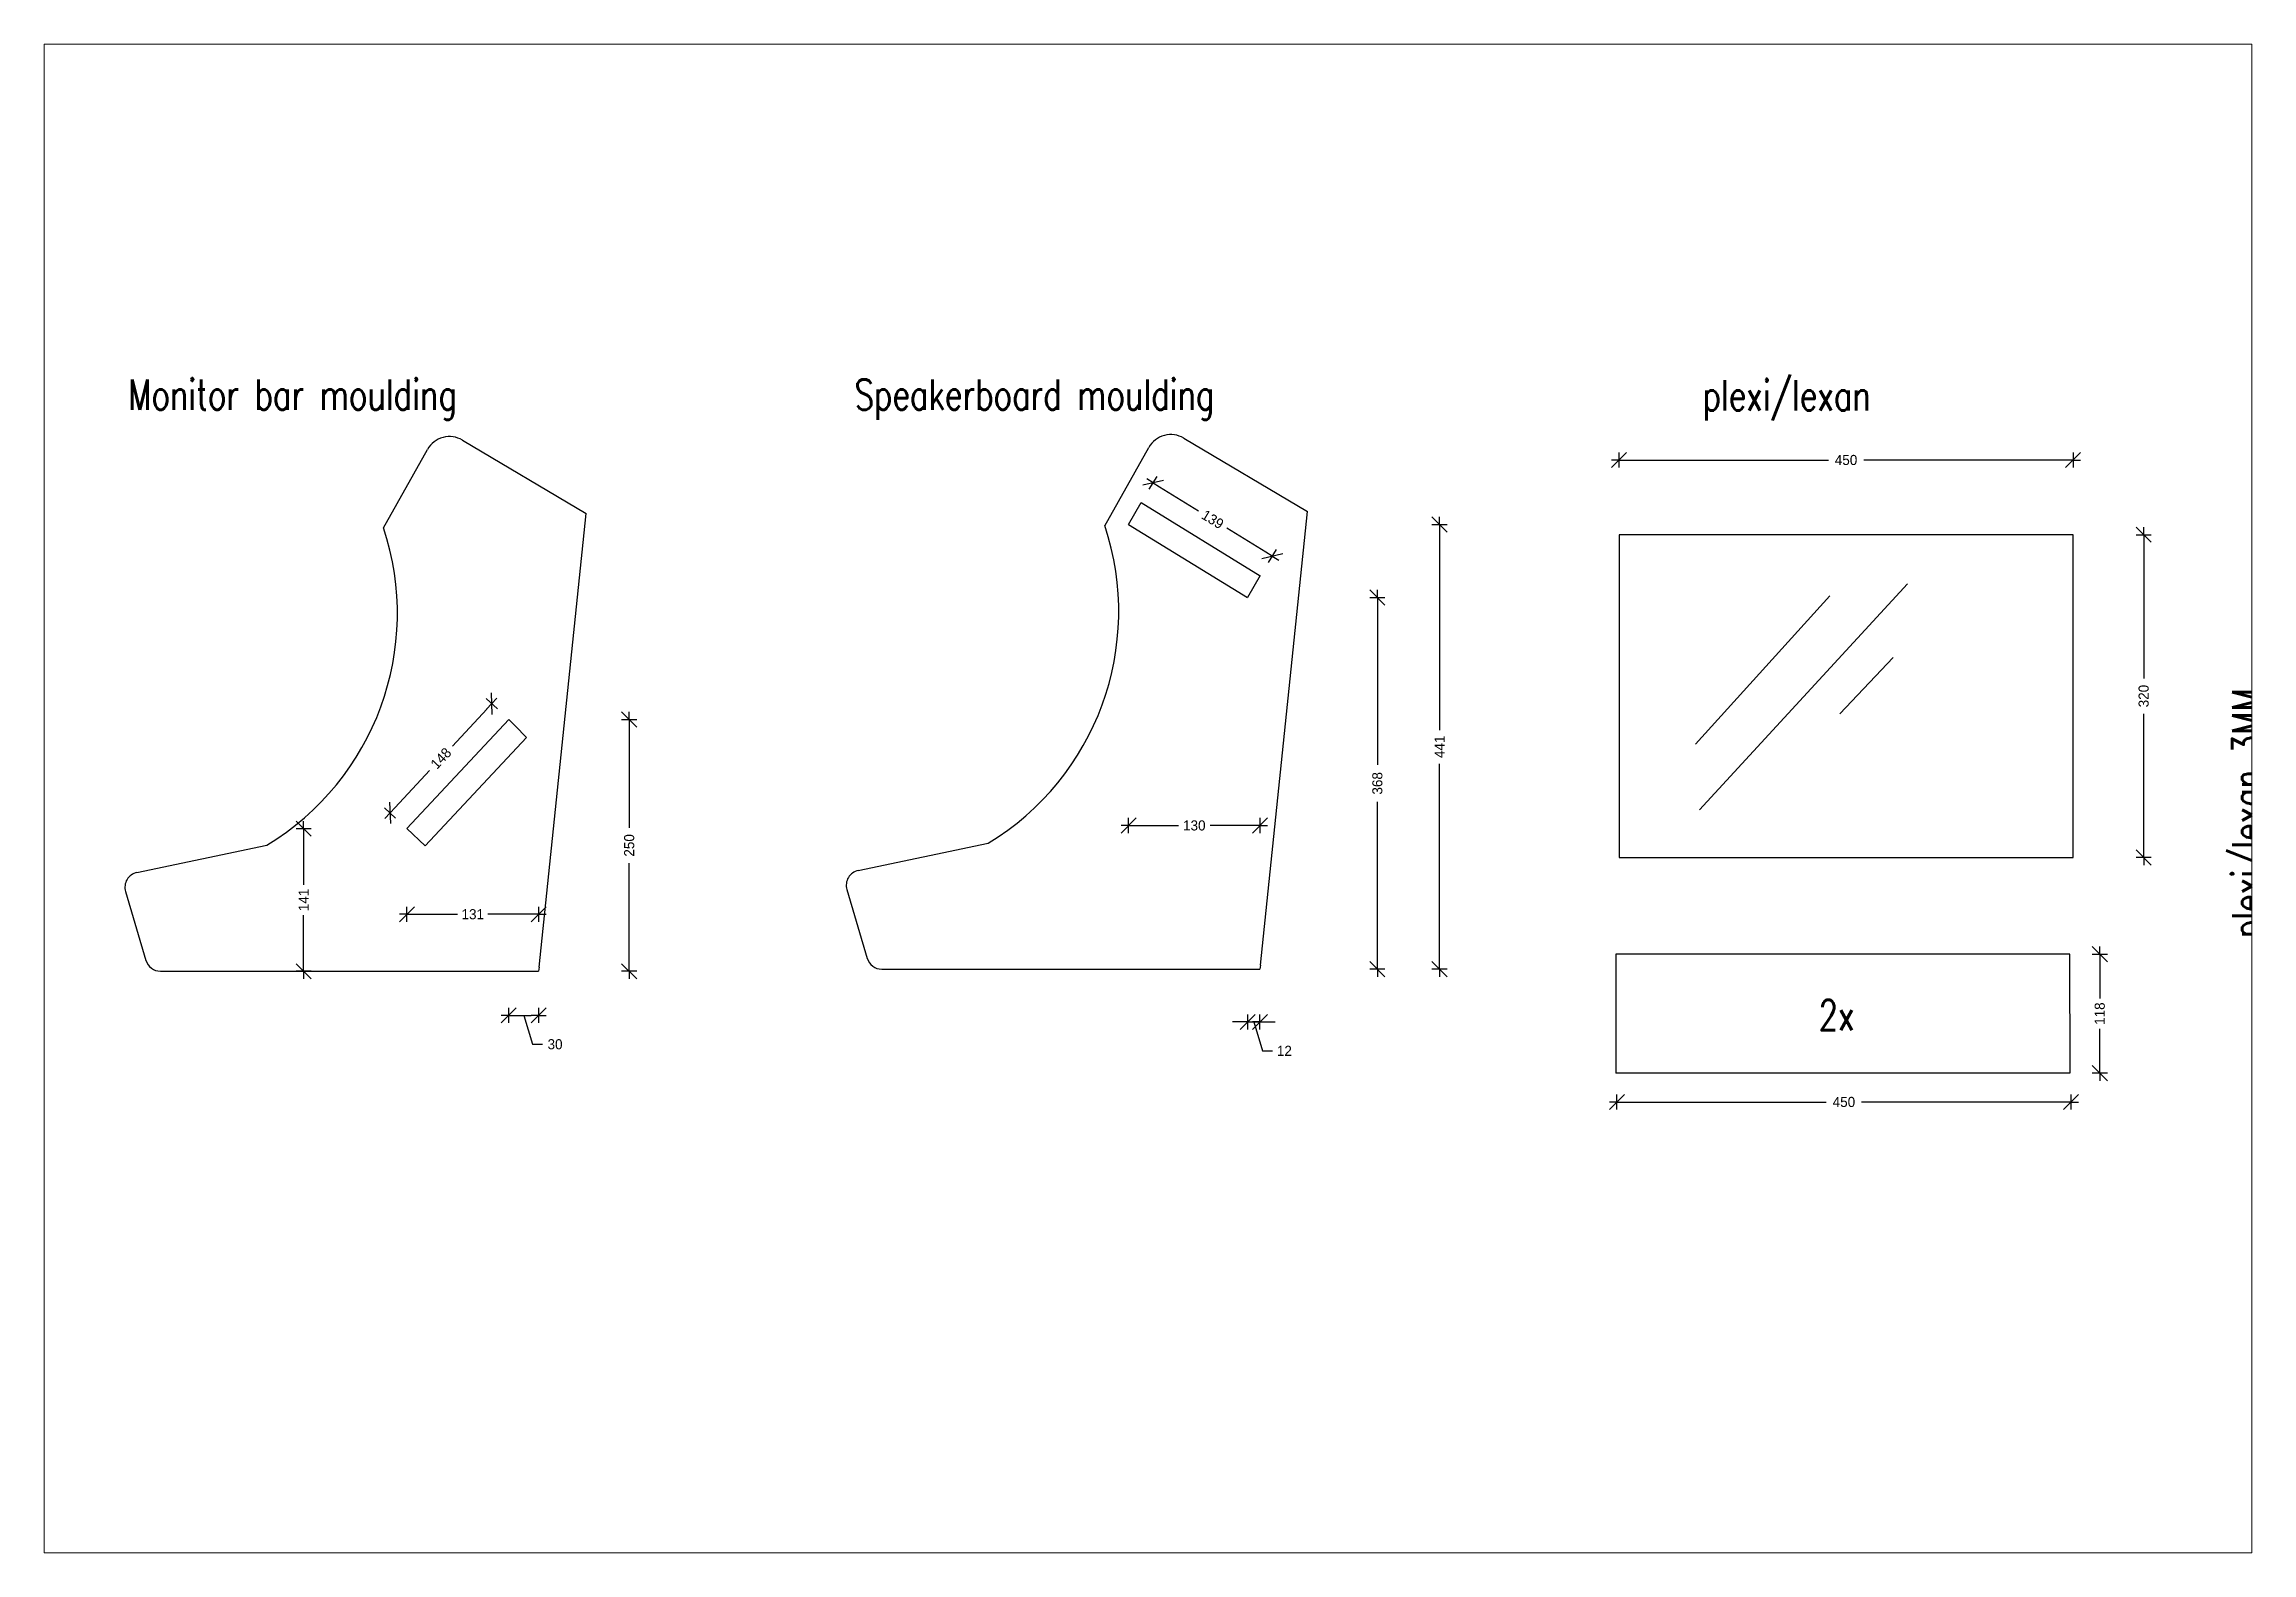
# Paper-space layout 'Layout 1 (2)' of a CAD drawing. Header units: millimetres. Extents: x 0 to 287, y 0 to 196.
# The model-space entities are those that its viewports show. They can reach past a viewport. Long polylines and large blocks are cut down to what shows.
import ezdxf

# ---------------------------------------------------------------- set-up
doc = ezdxf.new("R2010")
doc.units = ezdxf.units.MM
doc.header["$LTSCALE"] = 100
doc.layers.get('0').update_dxf_attribs({"lineweight": 25})
doc.layers.add('AOFFV--', color=30, linetype='Continuous', lineweight=50, plot=False)
doc.styles.add('Arch-Dim', font='romans.shx', dxfattribs={"width": 0.75})
doc.dimstyles.new('BYG', dxfattribs={"dimscale": 0, "dimtxt": 2, "dimasz": 1.5, "dimexe": 1.25, "dimexo": 0.625, "dimgap": 1, "dimtad": 0, "dimdec": 0, "dimzin": 0, "dimdsep": 46, "dimtxsty": 'Standard', "dimblk1": 'BTSKRAM', "dimblk2": 'BTSKRAM', "dimsah": 1, "dimcen": 1.5, "dimse1": 1, "dimse2": 1, "dimadec": 0, "dimazin": 0, "dimtfac": 1, "dimtdec": 0, "dimtofl": 0, "dimtmove": 1, "dimatfit": 3, "dimldrblk": 'BTSKRAM', "dimfxl": 1, "dimtolj": 1, "dimtzin": 0, "dimarcsym": 0})

# ---------------------------------------------------------------- blocks, each defined once
blk = doc.blocks.new('BTSKRAM')
for p, q in [((-1, -1), (1, 1)), ((0, 0), (-1, 0)), ((0, 1), (0, -1)), ((0, 0), (1, 0))]:
    blk.add_line(p, q)
blk = doc.blocks.new('*D49')
at = {"color": 0, "lineweight": -2, "transparency": 16777216}
for p, q in [((9630.1, 704.9), (9630.1, 605.1)), ((9630.1, 470.3), (9630.1, 570.1))]:
    blk.add_line(p, q, dxfattribs=at)
at = {"layer": 'Defpoints', "color": 0, "transparency": 16777216}
for p in [(9510.7, 712.4), (9540.3, 462.8), (9630.1, 462.8)]:
    blk.add_point(p, dxfattribs=at)
at = {"color": 0, "lineweight": -2, "transparency": 16777216, "xscale": 7.5, "yscale": 7.5, "zscale": 7.5}
for p, rotation in [((9630.1, 712.4), 90), ((9630.1, 462.8), 270)]:
    blk.add_blockref('BTSKRAM', p, dxfattribs=dict(at, rotation=rotation))
at = {"color": 0, "transparency": 16777216, "insert": (9630.1, 587.6), "char_height": 10, "attachment_point": 5, "rotation": 90}
blk.add_mtext('\\A1;250', dxfattribs=at)
blk = doc.blocks.new('*D50')
at = {"color": 0, "lineweight": -2, "transparency": 16777216}
for p, q in [((9518.2, 419.1), (9532.8, 419.1)), ((9525.5, 419.1), (9534.1, 390.4)), ((9534.1, 390.4), (9544.1, 390.4))]:
    blk.add_line(p, q, dxfattribs=at)
at = {"layer": 'Defpoints', "color": 0, "transparency": 16777216}
for p in [(9510.7, 712.4), (9540.3, 462.8), (9540.3, 419.1)]:
    blk.add_point(p, dxfattribs=at)
at = {"color": 0, "lineweight": -2, "transparency": 16777216, "xscale": 7.5, "yscale": 7.5, "zscale": 7.5, "rotation": 180}
blk.add_blockref('BTSKRAM', (9510.7, 419.1), dxfattribs=at)
at = {"color": 0, "lineweight": -2, "transparency": 16777216, "xscale": 7.5, "yscale": 7.5, "zscale": 7.5}
blk.add_blockref('BTSKRAM', (9540.3, 419.1), dxfattribs=at)
at = {"color": 0, "transparency": 16777216, "insert": (9556.6, 390.4), "char_height": 10, "attachment_point": 5}
blk.add_mtext('\\A1;30', dxfattribs=at)
blk = doc.blocks.new('*D51')
at = {"color": 0, "lineweight": -2, "transparency": 16777216}
for p, q in [((9307.4, 596.7), (9307.4, 548.5)), ((9307.4, 470.3), (9307.4, 518.5))]:
    blk.add_line(p, q, dxfattribs=at)
at = {"layer": 'Defpoints', "color": 0, "transparency": 16777216}
for p in [(9409.8, 604.2), (9307.4, 462.8), (9352.8, 462.8)]:
    blk.add_point(p, dxfattribs=at)
at = {"color": 0, "lineweight": -2, "transparency": 16777216, "xscale": 7.5, "yscale": 7.5, "zscale": 7.5}
for p, rotation in [((9307.4, 604.2), 90), ((9307.4, 462.8), 270)]:
    blk.add_blockref('BTSKRAM', p, dxfattribs=dict(at, rotation=rotation))
at = {"color": 0, "transparency": 16777216, "insert": (9307.4, 533.5), "char_height": 10, "attachment_point": 5, "rotation": 90}
blk.add_mtext('\\A1;141', dxfattribs=at)
blk = doc.blocks.new('*D52')
at = {"color": 0, "lineweight": -2, "transparency": 16777216}
for p, q in [((9417.3, 519.3), (9460, 519.3)), ((9532.8, 519.3), (9490, 519.3))]:
    blk.add_line(p, q, dxfattribs=at)
at = {"layer": 'Defpoints', "color": 0, "transparency": 16777216}
for p in [(9409.8, 604.2), (9409.8, 519.3), (9540.3, 462.8)]:
    blk.add_point(p, dxfattribs=at)
at = {"color": 0, "lineweight": -2, "transparency": 16777216, "xscale": 7.5, "yscale": 7.5, "zscale": 7.5, "rotation": 180}
blk.add_blockref('BTSKRAM', (9409.8, 519.3), dxfattribs=at)
at = {"color": 0, "lineweight": -2, "transparency": 16777216, "xscale": 7.5, "yscale": 7.5, "zscale": 7.5}
blk.add_blockref('BTSKRAM', (9540.3, 519.3), dxfattribs=at)
at = {"color": 0, "transparency": 16777216, "insert": (9475, 519.3), "char_height": 10, "attachment_point": 5}
blk.add_mtext('\\A1;131', dxfattribs=at)
blk = doc.blocks.new('*D53')
at = {"color": 0, "lineweight": -2, "transparency": 16777216}
for p, q in [((9488.8, 722.6), (9454.8, 686.1)), ((9398.1, 625.3), (9432.1, 661.8))]:
    blk.add_line(p, q, dxfattribs=at)
at = {"layer": 'Defpoints', "color": 0, "transparency": 16777216}
for p in [(9493.9, 728.1), (9510.7, 712.4), (9409.8, 604.2)]:
    blk.add_point(p, dxfattribs=at)
at = {"color": 0, "lineweight": -2, "transparency": 16777216, "xscale": 7.5, "yscale": 7.5, "zscale": 7.5}
for p, rotation in [((9493.9, 728.1), 46.99062782343434), ((9393, 619.8), 226.9906278234344)]:
    blk.add_blockref('BTSKRAM', p, dxfattribs=dict(at, rotation=rotation))
at = {"color": 0, "transparency": 16777216, "insert": (9443.5, 673.9), "char_height": 10, "attachment_point": 5, "rotation": 46.9906}
blk.add_mtext('\\A1;148', dxfattribs=at)
blk = doc.blocks.new('*D54')
at = {"color": 0, "lineweight": -2, "transparency": 16777216}
for p, q in [((10235.5, 412.6), (10228, 412.6)), ((10243, 412.6), (10255.3, 412.6)), ((10249.2, 412.6), (10257.8, 383.9)), ((10262.8, 412.6), (10270.3, 412.6)), ((10257.8, 383.9), (10267.8, 383.9))]:
    blk.add_line(p, q, dxfattribs=at)
at = {"layer": 'Defpoints', "color": 0, "transparency": 16777216}
for p in [(10243, 833.3), (10255.3, 464.9), (10255.3, 412.6)]:
    blk.add_point(p, dxfattribs=at)
at = {"color": 0, "lineweight": -2, "transparency": 16777216, "xscale": 7.5, "yscale": 7.5, "zscale": 7.5}
blk.add_blockref('BTSKRAM', (10243, 412.6), dxfattribs=at)
at = {"color": 0, "lineweight": -2, "transparency": 16777216, "xscale": 7.5, "yscale": 7.5, "zscale": 7.5, "rotation": 180}
blk.add_blockref('BTSKRAM', (10255.3, 412.6), dxfattribs=at)
at = {"color": 0, "transparency": 16777216, "insert": (10279.5, 383.9), "char_height": 10, "attachment_point": 5}
blk.add_mtext('\\A1;12', dxfattribs=at)
blk = doc.blocks.new('*D55')
at = {"color": 0, "lineweight": -2, "transparency": 16777216}
for p, q in [((10371.7, 825.8), (10371.7, 667.4)), ((10371.7, 472.4), (10371.7, 630.7))]:
    blk.add_line(p, q, dxfattribs=at)
at = {"layer": 'Defpoints', "color": 0, "transparency": 16777216}
for p in [(10243, 833.3), (10255.3, 464.9), (10371.7, 464.9)]:
    blk.add_point(p, dxfattribs=at)
at = {"color": 0, "lineweight": -2, "transparency": 16777216, "xscale": 7.5, "yscale": 7.5, "zscale": 7.5}
for p, rotation in [((10371.7, 833.3), 90), ((10371.7, 464.9), 270)]:
    blk.add_blockref('BTSKRAM', p, dxfattribs=dict(at, rotation=rotation))
at = {"color": 0, "transparency": 16777216, "insert": (10371.7, 649.1), "char_height": 10, "attachment_point": 5, "rotation": 90}
blk.add_mtext('\\A1;368', dxfattribs=at)
blk = doc.blocks.new('*D56')
at = {"color": 0, "lineweight": -2, "transparency": 16777216}
for p, q in [((10132.6, 607.3), (10174.4, 607.3)), ((10247.8, 607.3), (10206, 607.3))]:
    blk.add_line(p, q, dxfattribs=at)
at = {"layer": 'Defpoints', "color": 0, "transparency": 16777216}
for p in [(10125.1, 905.7), (10125.1, 607.3), (10255.3, 464.9)]:
    blk.add_point(p, dxfattribs=at)
at = {"color": 0, "lineweight": -2, "transparency": 16777216, "xscale": 7.5, "yscale": 7.5, "zscale": 7.5, "rotation": 180}
blk.add_blockref('BTSKRAM', (10125.1, 607.3), dxfattribs=at)
at = {"color": 0, "lineweight": -2, "transparency": 16777216, "xscale": 7.5, "yscale": 7.5, "zscale": 7.5}
blk.add_blockref('BTSKRAM', (10255.3, 607.3), dxfattribs=at)
at = {"color": 0, "transparency": 16777216, "insert": (10190.2, 607.3), "char_height": 10, "attachment_point": 5}
blk.add_mtext('\\A1;130', dxfattribs=at)
blk = doc.blocks.new('*D57')
at = {"color": 0, "lineweight": -2, "transparency": 16777216}
for p, q in [((10433.3, 898.2), (10433.3, 701.9)), ((10433.3, 472.4), (10433.3, 668.6))]:
    blk.add_line(p, q, dxfattribs=at)
at = {"layer": 'Defpoints', "color": 0, "transparency": 16777216}
for p in [(10125.1, 905.7), (10255.3, 464.9), (10433.3, 464.9)]:
    blk.add_point(p, dxfattribs=at)
at = {"color": 0, "lineweight": -2, "transparency": 16777216, "xscale": 7.5, "yscale": 7.5, "zscale": 7.5}
for p, rotation in [((10433.3, 905.7), 90), ((10433.3, 464.9), 270)]:
    blk.add_blockref('BTSKRAM', p, dxfattribs=dict(at, rotation=rotation))
at = {"color": 0, "transparency": 16777216, "insert": (10433.3, 685.3), "char_height": 10, "attachment_point": 5, "rotation": 90}
blk.add_mtext('\\A1;441', dxfattribs=at)
blk = doc.blocks.new('*D58')
at = {"color": 0, "lineweight": -2, "transparency": 16777216}
for p, q in [((10155.8, 943), (10194.2, 919.4)), ((10261.1, 878.4), (10222.6, 902))]:
    blk.add_line(p, q, dxfattribs=at)
at = {"layer": 'Defpoints', "color": 0, "transparency": 16777216}
for p in [(10149.4, 947), (10137.4, 927.5), (10255.5, 855)]:
    blk.add_point(p, dxfattribs=at)
at = {"color": 0, "lineweight": -2, "transparency": 16777216, "xscale": 7.5, "yscale": 7.5, "zscale": 7.5}
for p, rotation in [((10149.4, 947), 148.4497350870203), ((10267.5, 874.4), 328.4497350870203)]:
    blk.add_blockref('BTSKRAM', p, dxfattribs=dict(at, rotation=rotation))
at = {"color": 0, "transparency": 16777216, "insert": (10208.4, 910.7), "char_height": 10, "attachment_point": 5, "rotation": 328.4497}
blk.add_mtext('\\A1;139', dxfattribs=at)
blk = doc.blocks.new('*D65')
at = {"color": 0, "lineweight": -2, "transparency": 16777216}
for p, q in [((10618.7, 969.6), (10818.7, 969.6)), ((11053.7, 969.6), (10853.7, 969.6))]:
    blk.add_line(p, q, dxfattribs=at)
at = {"layer": 'Defpoints', "color": 0, "transparency": 16777216}
for p in [(11061.2, 969.6), (10611.2, 895.6), (11061.2, 895.6)]:
    blk.add_point(p, dxfattribs=at)
at = {"color": 0, "lineweight": -2, "transparency": 16777216, "xscale": 7.5, "yscale": 7.5, "zscale": 7.5, "rotation": 180}
blk.add_blockref('BTSKRAM', (10611.2, 969.6), dxfattribs=at)
at = {"color": 0, "lineweight": -2, "transparency": 16777216, "xscale": 7.5, "yscale": 7.5, "zscale": 7.5}
blk.add_blockref('BTSKRAM', (11061.2, 969.6), dxfattribs=at)
at = {"color": 0, "transparency": 16777216, "insert": (10836.2, 969.6), "char_height": 10, "attachment_point": 5}
blk.add_mtext('\\A1;450', dxfattribs=at)
blk = doc.blocks.new('*D66')
at = {"color": 0, "lineweight": -2, "transparency": 16777216}
for p, q in [((11131.2, 888.1), (11131.2, 753.1)), ((11131.2, 583.1), (11131.2, 718.1))]:
    blk.add_line(p, q, dxfattribs=at)
at = {"layer": 'Defpoints', "color": 0, "transparency": 16777216}
for p in [(11061.2, 895.6), (11131.2, 895.6), (11061.2, 575.6)]:
    blk.add_point(p, dxfattribs=at)
at = {"color": 0, "lineweight": -2, "transparency": 16777216, "xscale": 7.5, "yscale": 7.5, "zscale": 7.5}
for p, rotation in [((11131.2, 895.6), 90), ((11131.2, 575.6), 270)]:
    blk.add_blockref('BTSKRAM', p, dxfattribs=dict(at, rotation=rotation))
at = {"color": 0, "transparency": 16777216, "insert": (11131.2, 735.6), "char_height": 10, "attachment_point": 5, "rotation": 90}
blk.add_mtext('\\A1;320', dxfattribs=at)
blk = doc.blocks.new('*D128')
at = {"color": 0, "lineweight": -2, "transparency": 16777216}
for p, q in [((10616.6, 333.2), (10816.6, 333.2)), ((11051.6, 333.2), (10851.6, 333.2))]:
    blk.add_line(p, q, dxfattribs=at)
at = {"layer": 'Defpoints', "color": 0, "transparency": 16777216}
for p in [(10609.1, 388.2), (11059.1, 388.2), (11059.1, 333.2)]:
    blk.add_point(p, dxfattribs=at)
at = {"color": 0, "lineweight": -2, "transparency": 16777216, "xscale": 7.5, "yscale": 7.5, "zscale": 7.5, "rotation": 180}
blk.add_blockref('BTSKRAM', (10609.1, 333.2), dxfattribs=at)
at = {"color": 0, "lineweight": -2, "transparency": 16777216, "xscale": 7.5, "yscale": 7.5, "zscale": 7.5}
blk.add_blockref('BTSKRAM', (11059.1, 333.2), dxfattribs=at)
at = {"color": 0, "transparency": 16777216, "insert": (10834.1, 333.2), "char_height": 10, "attachment_point": 5}
blk.add_mtext('\\A1;450', dxfattribs=at)
blk = doc.blocks.new('*D145')
at = {"color": 0, "lineweight": -2, "ltscale": 0.05, "transparency": 16777216}
for p, q in [((11087.7, 472.3), (11087.7, 435.8)), ((11087.7, 369.3), (11087.7, 405.8))]:
    blk.add_line(p, q, dxfattribs=at)
at = {"layer": 'Defpoints', "color": 0, "ltscale": 0.05, "transparency": 16777216}
for p in [(11017.5, 479.8), (11087.7, 479.8), (11017.7, 361.8)]:
    blk.add_point(p, dxfattribs=at)
at = {"color": 0, "lineweight": -2, "ltscale": 0.05, "transparency": 16777216, "xscale": 7.5, "yscale": 7.5, "zscale": 7.5}
for p, rotation in [((11087.7, 479.8), 90), ((11087.7, 361.8), 270)]:
    blk.add_blockref('BTSKRAM', p, dxfattribs=dict(at, rotation=rotation))
at = {"color": 0, "ltscale": 0.05, "transparency": 16777216, "insert": (11087.7, 420.8), "char_height": 10, "attachment_point": 5, "rotation": 90}
blk.add_mtext('\\A1;118', dxfattribs=at)

msp = doc.modelspace()

# ---------------------------------------------------------------- linework, layer by layer
for p, q in [((9464.9, 989.3), (9587.3, 916.7)), ((10179.9, 991.3), (10302.3, 918.7)), ((9386.4, 902.5), (9430.1, 980.1)), ((10101.4, 904.5), (10145.1, 982.1)), ((10125.1, 905.7), (10137.4, 927.5)), ((10137.4, 927.5), (10255.5, 854.9)), ((9540.7, 466.9), (9587.3, 916.7)), ((10125.1, 905.7), (10243, 833.3)), ((10255.7, 468.9), (10302.3, 918.7)), ((10611.2, 895.6), (10611.2, 575.6)), ((11061.2, 895.6), (10611.2, 895.6)), ((11061.2, 575.6), (11061.2, 895.6)), ((10255.5, 855), (10243, 833.3)), ((10820, 835), (10687, 688)), ((10897, 847), (10691, 623)), ((10883, 774), (10830, 718)), ((9510.7, 712.4), (9409.8, 604.2)), ((9517.1, 706), (9510.7, 712.4)), ((9517.1, 706), (9528.4, 694.7)), ((9528.4, 694.7), (9428, 587.1)), ((9428, 587.1), (9409.8, 604.2)), ((9142.1, 560.7), (9270.9, 587.7)), ((9857.1, 562.7), (9985.9, 589.7)), ((10611.2, 575.6), (11061.2, 575.6)), ((9130.8, 541.8), (9151, 473.6)), ((9845.8, 543.8), (9866, 475.6)), ((9165.4, 462.9), (9540.3, 462.8)), ((9540.7, 466.9), (9540.3, 462.8)), ((9880.4, 464.9), (10255.3, 464.9)), ((10255.7, 468.9), (10255.3, 464.9)), ((10608, 479.8), (10608, 361.8)), ((11058, 479.8), (10608, 479.8)), ((11058.4, 361.8), (11058, 479.8)), ((11058, 361.8), (10608, 361.8))]:
    msp.add_line(p, q)
for centre, radius, start, end in [((9451.9, 967.9), 25, 58.6895, 150.7442), ((10166.9, 969.9), 25, 58.6895, 150.7442), ((9131.8, 817.4), 268.5, 301.1932, 18.4885), ((9846.8, 819.4), 268.5, 301.1932, 18.4885), ((9145.2, 546), 15, 101.8421, 196.4784), ((9860.2, 548), 15, 101.8421, 196.4784), ((9165.4, 477.9), 15, 196.4784, 270), ((9880.4, 479.9), 15, 196.4784, 270)]:
    msp.add_arc(centre, radius, start, end)

# ---------------------------------------------------------------- texts
at = {"char_height": 30, "attachment_point": 1, "style": 'Arch-Dim'}
for s, insert, width in [('Monitor bar moulding', (9133.4, 1049.5), 870.418), ('Speakerboard moulding', (9853.4, 1049.5), 870.418), ('plexi/lexan', (10694, 1048.7), 870.418), ('2x', (10809, 434.4), 72.049)]:
    msp.add_mtext(s, dxfattribs=dict(at, insert=insert, width=width))
at = {"insert": (11218.8, 495.6), "char_height": 30, "width": 870.418, "attachment_point": 1, "rotation": 90, "style": 'Arch-Dim'}
msp.add_mtext('plexi/lexan 3MM ', dxfattribs=at)

# ---------------------------------------------------------------- dimensions: what is measured, and where the dimension line sits
for base, p1, p2, picture, middle in [((11061.2, 969.6), (10611.2, 895.6), (11061.2, 895.6), '*D65', (10836.2, 969.6)), ((10125.1, 607.3), (10255.3, 464.9), (10125.1, 905.7), '*D56', (10190.2, 607.3)), ((10255.3, 412.6), (10243, 833.3), (10255.3, 464.9), '*D54', (10272.8, 383.9)), ((9540.3, 419.1), (9510.7, 712.4), (9540.3, 462.8), '*D50', (9549.1, 390.4)), ((9409.7534, 519.3133), (9540.311, 462.7915), (9409.7534, 604.1965), '*D52', (9475.0322, 519.3133)), ((11059.1, 333.2), (10609.1, 388.2), (11059.1, 388.2), '*D128', (10834.1, 333.2))]:
    dim = msp.add_linear_dim(base=base, p1=p1, p2=p2, dimstyle='BYG', override={"dimscale": 5})
    dim.commit()
    dim.dimension.update_dxf_attribs({"geometry": picture, "text_midpoint": middle})
for p1, p2, distance, picture, middle in [((10255.5, 855), (10137.4, 927.5), -22.9, '*D58', (10208.4, 910.7)), ((9409.8, 604.2), (9510.7, 712.4), 22.9, '*D53', (9443.5, 673.9))]:
    dim = msp.add_aligned_dim(p1=p1, p2=p2, distance=distance, dimstyle='BYG', override={"dimscale": 5})
    dim.commit()
    dim.dimension.update_dxf_attribs({"geometry": picture, "text_midpoint": middle})
for base, p1, p2, picture, middle in [((10433.3, 464.9), (10125.1, 905.7), (10255.3, 464.9), '*D57', (10433.3, 685.3)), ((11131.2, 895.6), (11061.2, 575.6), (11061.2, 895.6), '*D66', (11131.2, 735.6)), ((10371.7, 464.9), (10243, 833.3), (10255.3, 464.9), '*D55', (10371.7, 649.1)), ((9630.1, 462.8), (9510.7, 712.4), (9540.3, 462.8), '*D49', (9630.1, 587.6)), ((9307.4, 462.8), (9409.8, 604.2), (9352.8, 462.8), '*D51', (9307.4, 533.5))]:
    dim = msp.add_linear_dim(base=base, p1=p1, p2=p2, angle=90, dimstyle='BYG', override={"dimscale": 5})
    dim.commit()
    dim.dimension.update_dxf_attribs({"geometry": picture, "text_midpoint": middle})
at = {"ltscale": 0.05}
dim = msp.add_linear_dim(base=(11087.7, 479.8), p1=(11017.7, 361.8), p2=(11017.5, 479.8), angle=90, dimstyle='BYG', override={"dimscale": 5}, dxfattribs=at)
dim.commit()
dim.dimension.update_dxf_attribs({"geometry": '*D145', "text_midpoint": (11087.7, 420.8)})

psp = doc.layouts.new('Layout 1 (2)')

# ---------------------------------------------------------------- viewports
at = {"layer": 'AOFFV--', "view_target_point": (10151.78, 2167.14)}
psp.add_viewport(center=(143.71, 98.22), size=(287.41, 196.4404), view_center_point=(-7.45, -1533.07), view_height=1495.6303, dxfattribs=at)

doc.saveas('drawing.dxf')
